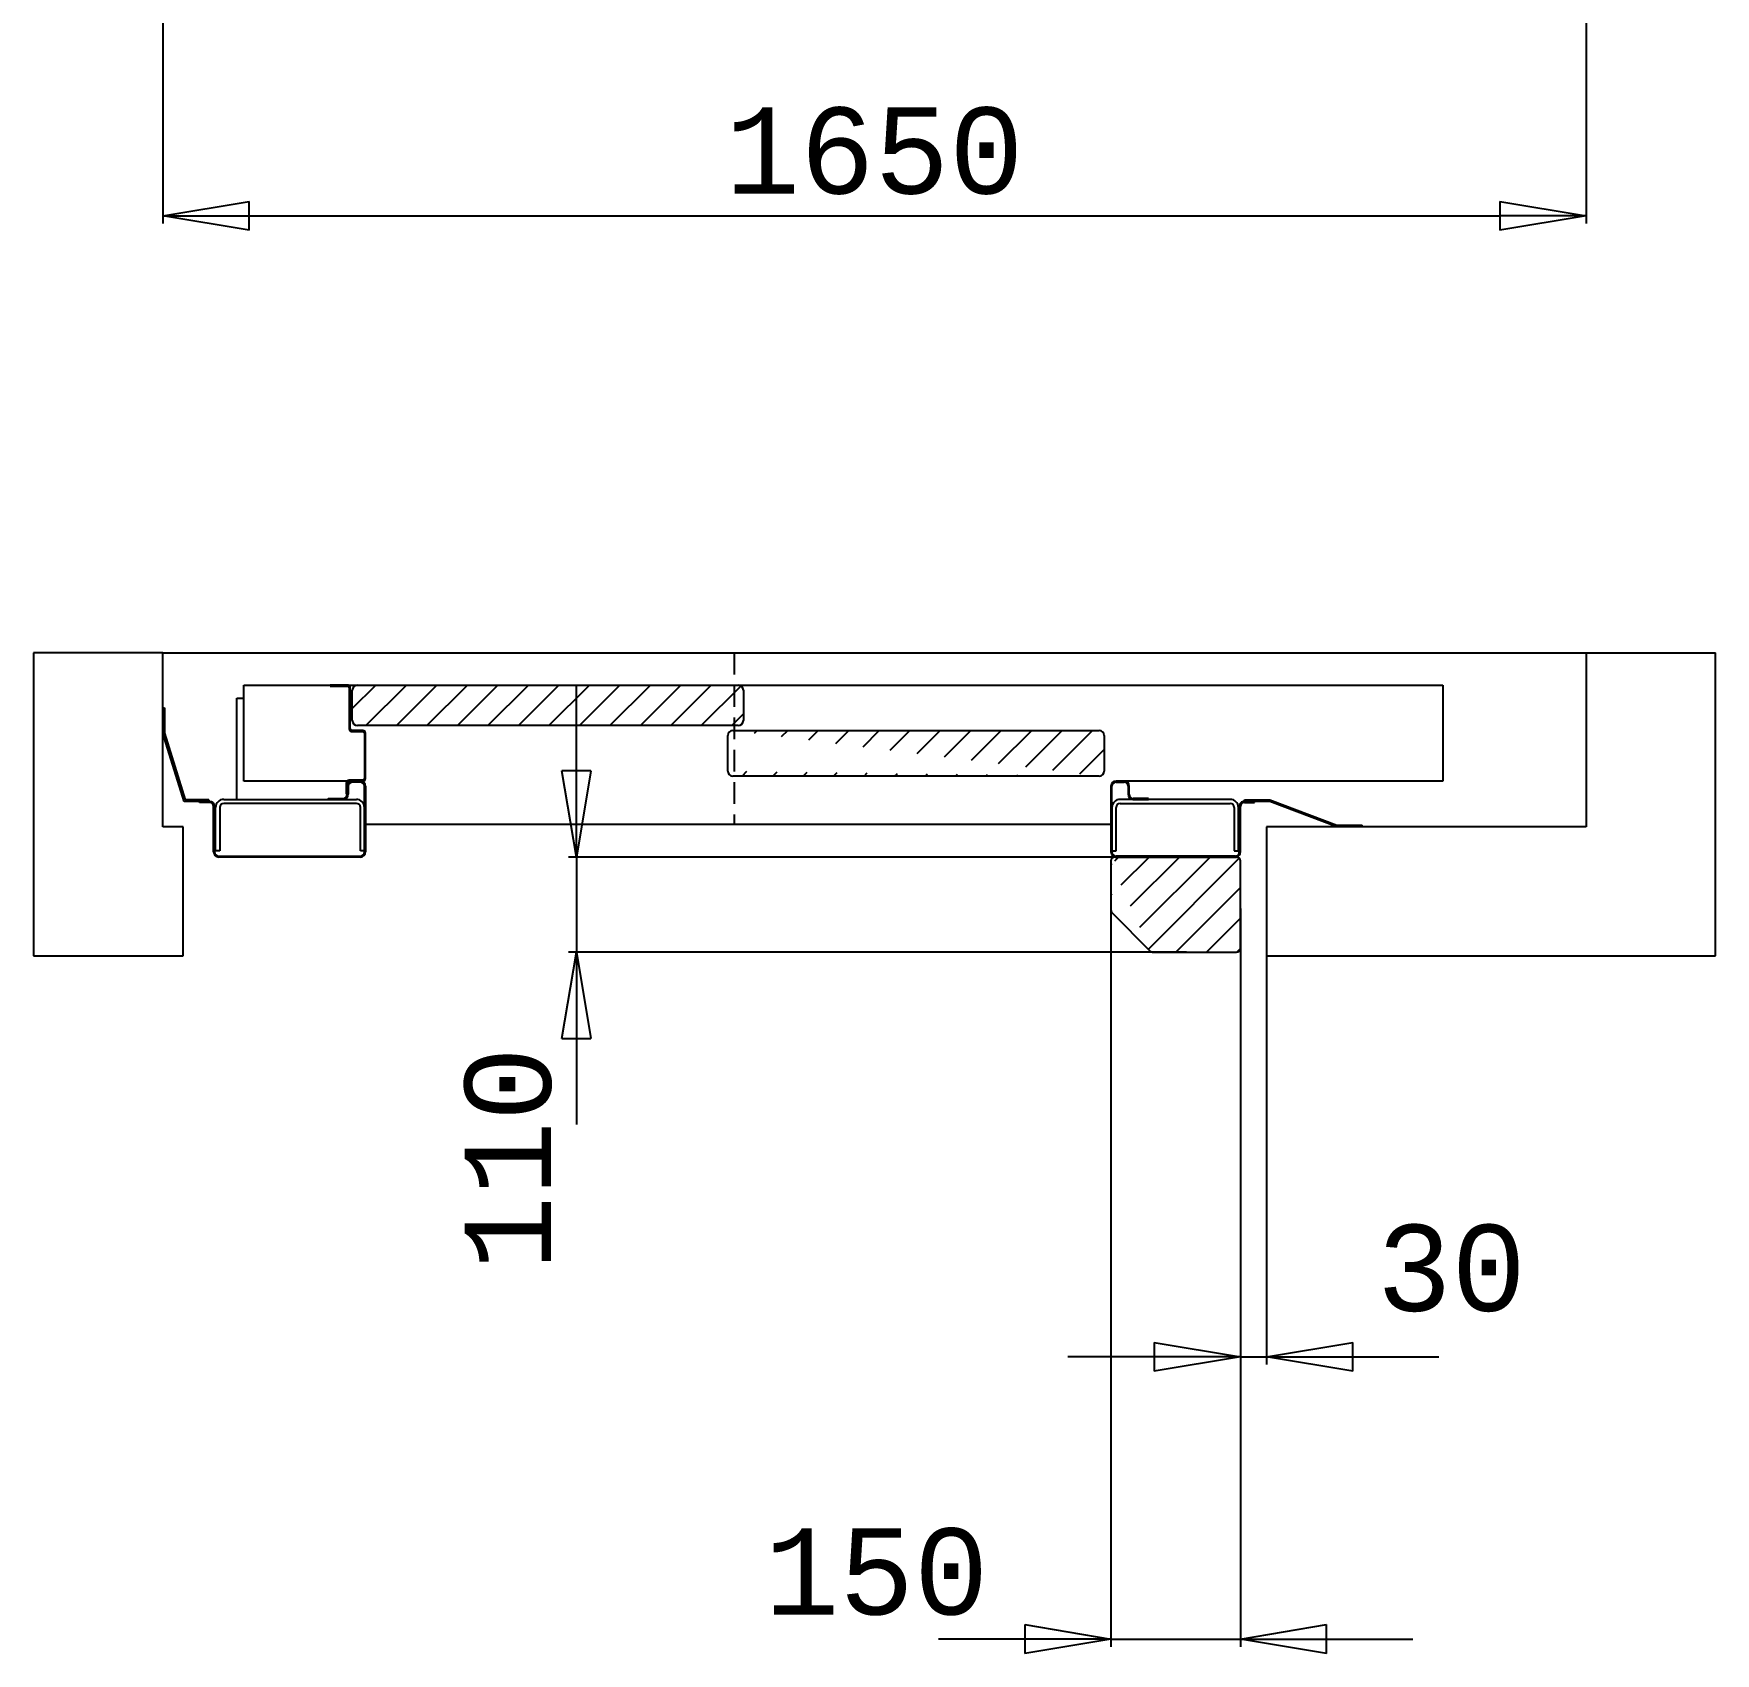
# Model space of a CAD drawing. Extents: x 29716 to 54257, y -8238 to 9896.
# Drawn here: x 34412 to 36362, y 4451 to 6330 of the extents above; entities that cross this region are included whole.
import ezdxf

# ---------------------------------------------------------------- set-up
doc = ezdxf.new("R2010")
doc.units = 0
doc.header["$LTSCALE"] = 50
doc.header["$MEASUREMENT"] = 0
doc.linetypes.add('DASHED', pattern=[0.75, 0.5, -0.25])
doc.layers.get('0').update_dxf_attribs({"linetype": 'CONTINUOUS'})
doc.layers.get('Defpoints').update_dxf_attribs({"linetype": 'CONTINUOUS'})
for name, color, linetype in [('CONT_35', 250, 'CONTINUOUS'), ('CONT_70', 5, 'CONTINUOUS'), ('DASH_35', 30, 'DASHED'), ('DIM', 7, 'CONTINUOUS'), ('HATCH_35', 6, 'CONTINUOUS')]:
    doc.layers.add(name, color=color, linetype=linetype)
doc.styles.get("Standard").update_dxf_attribs({"font": 'monotxt'})
doc.dimstyles.get("Standard").update_dxf_attribs({"dimscale": 50, "dimtxt": 2, "dimasz": 2, "dimexe": 0.18, "dimexo": 0, "dimgap": 0.5, "dimtad": 1, "dimdec": 0, "dimrnd": 1, "dimzin": 0, "dimdsep": 46, "dimtxsty": 'Standard', "dimblk": 'CLOSED', "dimcen": 0.09, "dimadec": 0, "dimazin": 0, "dimtfac": 1, "dimtdec": 0, "dimtmove": 2, "dimatfit": 0, "dimldrblk": 'CLOSED', "dimfxl": 1, "dimtolj": 1, "dimtzin": 0, "dimarcsym": 0})
pattern_1 = [(45, (24580.45106992084, -58464.55959092291), (-17.67766952966369, 17.67766952966369), [])]

# ---------------------------------------------------------------- blocks, each defined once
blk = doc.blocks.new('_Closed')
at = {"color": 0, "linetype": 'Continuous', "lineweight": -2}
for p, q in [((-1, 0.1666666666666667), (0, 0)), ((-1, 0.1666666666666667), (-1, -0.1666666666666667)), ((0, 0), (-1, -0.1666666666666667)), ((0, 0), (-1, 0))]:
    blk.add_line(p, q, dxfattribs=at)
blk = doc.blocks.new('*D20')
at = {"layer": 'Defpoints', "color": 0, "transparency": 16777216}
for p in [(35702.05065106826, 5374.884441018853), (35041.02581083387, 5264.508674818869), (35748.63709267317, 5264.508674818869)]:
    blk.add_point(p, dxfattribs=at)
at = {"layer": 'DIM', "color": 0, "lineweight": -2, "transparency": 16777216}
for p, q in [((35041.02581083387, 5474.884441018853), (35041.02581083387, 5574.884441018853)), ((35702.05065106826, 5374.884441018853), (35032.02581083387, 5374.884441018853)), ((35041.02581083387, 5374.884441018853), (35041.02581083387, 5264.508674818869)), ((35748.63709267317, 5264.508674818869), (35032.02581083387, 5264.508674818869)), ((35041.02581083387, 5164.508674818869), (35041.02581083387, 5064.508674818869))]:
    blk.add_line(p, q, dxfattribs=at)
at = {"layer": 'DIM', "color": 0, "lineweight": -2, "transparency": 16777216, "xscale": 100, "yscale": 100, "zscale": 100}
for p, rotation in [((35041.02581083387, 5374.884441018853), 270), ((35041.02581083387, 5264.508674818869), 90)]:
    blk.add_blockref('_Closed', p, dxfattribs=dict(at, rotation=rotation))
at = {"layer": 'DIM', "color": 0, "transparency": 16777216, "insert": (34962.22199340809, 5024.99714959086), "char_height": 100, "attachment_point": 5, "rotation": 90}
blk.add_mtext('\\A1;110', dxfattribs=at)
blk = doc.blocks.new('*D33')
at = {"layer": 'Defpoints', "color": 0, "transparency": 16777216}
for p in [(35660.91044500705, 5331.666683902708), (35810.97409430757, 5315.109367626216), (35810.97409430757, 4467.809793570391)]:
    blk.add_point(p, dxfattribs=at)
at = {"layer": 'DIM', "color": 0, "lineweight": -2, "transparency": 16777216}
for p, q in [((35660.91044500705, 5331.666683902708), (35660.91044500705, 4458.809793570391)), ((35810.97409430757, 5315.109367626216), (35810.97409430757, 4458.809793570391)), ((35560.91044500705, 4467.809793570391), (35460.91044500705, 4467.809793570391)), ((35660.91044500705, 4467.809793570391), (35810.97409430757, 4467.809793570391)), ((35910.97409430757, 4467.809793570391), (36010.97409430757, 4467.809793570391))]:
    blk.add_line(p, q, dxfattribs=at)
at = {"layer": 'DIM', "color": 0, "lineweight": -2, "transparency": 16777216, "xscale": 100, "yscale": 100, "zscale": 100}
blk.add_blockref('_Closed', (35660.91044500705, 4467.809793570391), dxfattribs=at)
at = {"layer": 'DIM', "color": 0, "lineweight": -2, "transparency": 16777216, "xscale": 100, "yscale": 100, "zscale": 100, "rotation": 180}
blk.add_blockref('_Closed', (35810.97409430757, 4467.809793570391), dxfattribs=at)
at = {"layer": 'DIM', "color": 0, "transparency": 16777216, "insert": (35389.14289618217, 4545.444919797933), "char_height": 100, "attachment_point": 5}
blk.add_mtext('\\A1;150', dxfattribs=at)
blk = doc.blocks.new('*D22')
at = {"layer": 'Defpoints', "color": 0, "transparency": 16777216}
for p in [(36211.71701681132, 7494.831911137348), (34561.71701681132, 7356.231911137488), (36211.71701681132, 6118.671911137549)]:
    blk.add_point(p, dxfattribs=at)
at = {"layer": 'DIM', "color": 0, "lineweight": -2, "transparency": 16777216}
for p, q in [((36211.71701681132, 7494.831911137348), (36211.71701681132, 6109.671911137549)), ((34561.71701681132, 7356.231911137488), (34561.71701681132, 6109.671911137549)), ((34661.71701681132, 6118.671911137549), (36111.71701681132, 6118.671911137549))]:
    blk.add_line(p, q, dxfattribs=at)
at = {"layer": 'DIM', "color": 0, "lineweight": -2, "transparency": 16777216, "xscale": 100, "yscale": 100, "zscale": 100, "rotation": 180}
blk.add_blockref('_Closed', (34561.71701681132, 6118.671911137549), dxfattribs=at)
at = {"layer": 'DIM', "color": 0, "lineweight": -2, "transparency": 16777216, "xscale": 100, "yscale": 100, "zscale": 100}
blk.add_blockref('_Closed', (36211.71701681132, 6118.671911137549), dxfattribs=at)
at = {"layer": 'DIM', "color": 0, "transparency": 16777216, "insert": (35386.71701681132, 6193.671911137549), "char_height": 100, "attachment_point": 5}
blk.add_mtext('\\A1;1650', dxfattribs=at)
blk = doc.blocks.new('*D28')
at = {"layer": 'Defpoints', "color": 0, "transparency": 16777216}
for p in [(35810.97409430757, 5284.990746019109), (35841.18682417603, 5293.703831231228), (35841.18682417603, 4795.091181766597)]:
    blk.add_point(p, dxfattribs=at)
at = {"layer": 'DIM', "color": 0, "lineweight": -2, "transparency": 16777216}
for p, q in [((35810.97409430757, 5284.990746019109), (35810.97409430757, 4786.091181766597)), ((35841.18682417603, 5293.703831231228), (35841.18682417603, 4786.091181766597)), ((35710.97409430757, 4795.091181766597), (35610.97409430757, 4795.091181766597)), ((35810.97409430757, 4795.091181766597), (35841.18682417603, 4795.091181766597)), ((35941.18682417603, 4795.091181766597), (36041.18682417603, 4795.091181766597))]:
    blk.add_line(p, q, dxfattribs=at)
at = {"layer": 'DIM', "color": 0, "lineweight": -2, "transparency": 16777216, "xscale": 100, "yscale": 100, "zscale": 100}
blk.add_blockref('_Closed', (35810.97409430757, 4795.091181766597), dxfattribs=at)
at = {"layer": 'DIM', "color": 0, "lineweight": -2, "transparency": 16777216, "xscale": 100, "yscale": 100, "zscale": 100, "rotation": 180}
blk.add_blockref('_Closed', (35841.18682417603, 4795.091181766597), dxfattribs=at)
at = {"layer": 'DIM', "color": 0, "transparency": 16777216, "insert": (36055.73867610781, 4897.616089251939), "char_height": 100, "attachment_point": 5}
blk.add_mtext('\\A1;30', dxfattribs=at)

msp = doc.modelspace()

# ---------------------------------------------------------------- hatches: boundary and pattern name
at = {"layer": 'HATCH_35'}
h = msp.add_hatch(dxfattribs=at)
h.set_pattern_fill('ANSI31', color=256, scale=200, style=0)
h.set_pattern_definition(pattern_1)
h.paths.add_polyline_path([(35224.09526330968, 5527.47293707796), (35224.0952633097, 5574.423243558317), (34787.07848790709, 5574.423243558317, 0.4142152452780739), (34781.20969959717, 5568.554421527456, -1.436441324866952e-06), (34781.20969959709, 5568.554455248136), (34781.20969959709, 5533.341725388141, 0.414213562381356), (34787.0784879071, 5527.47293707796)])
h.paths.add_polyline_path([(35224.09526330968, 5527.47293707796), (35228.79029395305, 5527.47293707796, 0.4142152452780739), (35234.65908226297, 5533.341759108821, -1.436441324866952e-06), (35234.65908226305, 5533.341725388141), (35234.65908226305, 5568.554455248136, 0.4142135623803574), (35228.79029395301, 5574.423243558317), (35224.0952633097, 5574.423243558317)])
h = msp.add_hatch(dxfattribs=at)
h.set_pattern_fill('ANSI31', color=256, scale=200, style=0)
h.set_pattern_definition(pattern_1)
edge = h.paths.add_edge_path()
edge.add_line((35653.10368876714, 5515.735360457961), (35653.10368876714, 5474.653842287785))
edge.add_arc((35647.23490045714, 5474.653842287785), 5.868788310016903, 270, 360)
edge.add_line((35216.46583850194, 5474.653842288149), (35216.46583850194, 5515.735360457961))
edge.add_arc((35222.33462681193, 5474.653842288149), 5.868788310016903, 180, 270)
edge.add_line((35647.23490045714, 5468.785053977967), (35222.33462681193, 5468.785053977967))
edge.add_line((35222.33462681193, 5521.604148768142), (35647.23490045714, 5521.604148768142))
edge.add_arc((35647.23490045714, 5515.735360457961), 5.868788310016903, 0, 90)
h = msp.add_hatch(dxfattribs=at)
h.set_pattern_fill('ANSI31', color=256, scale=200, style=0)
h.set_pattern_definition(pattern_1)
edge = h.paths.add_edge_path()
edge.add_arc((35665.60547565508, 5370.18941037129), 4.695030648013256, 90, 180)
edge.add_line((35666.77923331712, 5374.88444102089), (35806.27906365968, 5374.884441016889))
edge.add_arc((35806.27906365949, 5370.189410368744), 4.695030648013256, 0, 90)
edge.add_line((35810.97409430755, 5269.203705466868), (35810.97409430755, 5370.189410368744))
edge.add_arc((35806.27906365949, 5269.203705466868), 4.695030648013256, 270, 360)
edge.add_line((35709.80549685731, 5264.508674818723), (35806.27906365949, 5264.508674818723))
edge.add_arc((35709.80549685731, 5269.203705466868), 4.695030648014693, 225.0000000000367, 270)
edge.add_arc((35665.60547565508, 5313.403726669282), 4.695030648013256, 180, 225.0000000000367)
edge.add_line((35662.285587646, 5310.083838659927), (35706.48560884823, 5265.883817457877))
edge.add_line((35660.91044500703, 5370.18941037129), (35660.91044500703, 5313.403726669282))
h.paths.add_polyline_path([(35230.80956284883, 4470.444919797933), (35547.47622951549, 4470.444919797933), (35547.47622951549, 4620.444919797933), (35230.80956284883, 4620.444919797933)], flags=9)

# ---------------------------------------------------------------- linework, layer by layer
at = {"layer": 'CONT_35'}
for p, q in [((34561.71701681132, 5611.584411137278), (36211.71701681129, 5611.584411137278)), ((34647.4013261306, 5441.788627752226), (34647.4013261306, 5559.164393952574)), ((34647.4013261306, 5559.164393952574), (34655.61762976366, 5559.164393952574)), ((34655.61762976366, 5574.423243558317), (36045.72562670825, 5574.423243558317)), ((34655.61762976366, 5462.916265667786), (34655.61762976366, 5574.423243558317)), ((34775.81041435096, 5574.423243558317), (34755.38703102901, 5574.423243558317)), ((34755.38703102901, 5574.423243558317), (34755.38703102901, 5573.249485896645)), ((34755.38703102901, 5573.249485896645), (34775.81041435096, 5573.249485896281)), ((34777.68842661016, 5571.371473637168), (34777.68842661016, 5523.482161027255)), ((34778.8621842721, 5523.482161027255), (34778.8621842721, 5571.371473637168)), ((34781.20969959709, 5533.341725388141), (34781.20969959709, 5568.554455248136)), ((34787.07848790709, 5574.423243558317), (35228.79029395305, 5574.423243558317)), ((35234.65908226305, 5568.554455248136), (35234.65908226305, 5533.341725388141)), ((36045.72562670825, 5574.423243558317), (36045.72562670825, 5462.916265667786)), ((34561.71701681132, 5518.758627971306), (34561.71701681132, 5548.10034944237)), ((34561.71701681132, 5548.10034944237), (34563.47765330428, 5548.10034944237)), ((34563.47765330428, 5548.10034944237), (34563.47765330428, 5518.637543923955)), ((34586.15606304774, 5439.441112427789), (34561.71701681132, 5518.758627971306)), ((34563.47765330428, 5518.637543923955), (34587.33691013385, 5441.201748920844)), ((34793.41677928095, 5521.604148768142), (34780.7401965313, 5521.604148768142)), ((34780.7401965313, 5520.430391106106), (34793.41677928095, 5520.430391106106)), ((35228.79029395305, 5527.47293707796), (34787.07848790709, 5527.47293707796)), ((34795.29479154015, 5518.552378846994), (34795.29479154015, 5465.968035589299)), ((34796.46854920219, 5465.968035589299), (34796.46854920219, 5518.552378846994)), ((35222.33462681193, 5521.604148768142), (35647.23490045714, 5521.604148768142)), ((35216.46583850194, 5474.653842288149), (35216.46583850194, 5515.735360457961)), ((35653.10368876714, 5515.735360457961), (35653.10368876714, 5474.653842287785)), ((34775.06382468699, 5462.916265667786), (34655.61762976366, 5462.916265667786)), ((34774.1671536225, 5460.568750343714), (34774.16715362396, 5447.657416061679)), ((34775.34091128499, 5447.657416061679), (34775.34091128445, 5460.568750343714)), ((34793.41677928095, 5464.090023329823), (34777.68842660834, 5464.090023329823)), ((34777.68842660843, 5462.916265667786), (34793.41677928095, 5462.916265667786)), ((34777.68842660834, 5462.916265667786), (34793.41677928095, 5462.916265667786)), ((34781.20969959481, 5462.916265667786), (34790.59976089055, 5462.916265667786)), ((34790.59976089055, 5461.74250800575), (34781.20969959481, 5461.74250800575)), ((35647.23490045714, 5468.785053977967), (35222.33462681193, 5468.785053977967)), ((36045.72562670825, 5462.916265667786), (35666.77923331712, 5462.916265667786)), ((35676.1692946125, 5462.916265671424), (35666.77923331712, 5462.916265671424)), ((35666.77923331712, 5461.742508009388), (35676.16929461286, 5461.742508009388)), ((34614.98213950935, 5441.201748920844), (34587.33691013385, 5441.201748920844)), ((34614.98213950935, 5441.201748920844), (34614.98213950935, 5439.441112427789)), ((34632.14247652312, 5441.788627752226), (34785.9047302425, 5441.788627752226)), ((34753.03951570812, 5442.962385414262), (34770.64588063794, 5442.962385414262)), ((34753.03951570512, 5441.788627752589), (34753.03951570812, 5442.962385414262)), ((34770.64588063794, 5441.788627752226), (34753.03951570976, 5441.788627752226)), ((34770.64588063494, 5441.788627752589), (34753.03951570512, 5441.788627752589)), ((34774.16715362396, 5447.657416061679), (34775.34091128499, 5447.657416061679)), ((34775.34091128563, 5447.657416062771), (34775.34091128509, 5457.047477357605)), ((34776.51466894703, 5457.047477357605), (34776.51466894757, 5447.657416062771)), ((34795.29479153852, 5380.753229327797), (34795.29479153852, 5457.047477357969)), ((34796.46854920055, 5457.047477357969), (34796.46854920055, 5380.753229327797)), ((35660.91044500712, 5457.047477361243), (35660.91044500712, 5380.753229331071)), ((35662.08420266907, 5380.753229331071), (35662.08420266907, 5457.047477361243)), ((35799.23651768473, 5441.788627755136), (35671.47426396453, 5441.788627756227)), ((35680.86432526055, 5457.047477361243), (35680.86432526001, 5447.657416066409)), ((35682.03808292195, 5447.657416066045), (35682.0380829225, 5457.047477360879)), ((35704.33947849946, 5442.9623854179), (35686.73311356973, 5442.9623854179)), ((35686.73311357001, 5441.788627755864), (35704.33947849782, 5441.788627755864)), ((35704.33947849782, 5441.788627755864), (35704.33947849946, 5442.9623854179)), ((35815.66912495542, 5441.201748921208), (35845.01306650551, 5441.201748921208)), ((35815.66912495542, 5439.441112428517), (35815.66912495542, 5441.201748921208)), ((35845.01306650551, 5441.201748921208), (35922.6498383811, 5411.857807371393)), ((34614.98213950935, 5439.441112427789), (34586.15606304774, 5439.441112427789)), ((34603.97229263216, 5439.441112427789), (34615.70986925225, 5439.441112427789)), ((34603.97229263216, 5438.267354765753), (34603.97229263216, 5439.441112427789)), ((34615.70986925225, 5438.267354765753), (34603.97229263216, 5438.267354765753)), ((34620.40489990012, 5380.753229327797), (34620.40489990021, 5433.572324117972)), ((34621.57865756234, 5433.572324117972), (34621.57865756362, 5380.753229327433)), ((34622.75241522911, 5381.926986990197), (34622.75241522738, 5432.398566455936)), ((34627.44744587507, 5432.398566455936), (34627.44744587716, 5381.926986990197)), ((34785.90473024332, 5437.093597104445), (34632.14247652294, 5437.093597104081)), ((34790.59976089137, 5381.926986990197), (34790.59976089137, 5432.398566456664)), ((34795.29479153825, 5432.398566456664), (34795.29479153852, 5381.926986990197)), ((35662.08420266806, 5432.398566459938), (35662.08420266597, 5381.926986993835)), ((35666.77923331402, 5381.926986993835), (35666.77923331621, 5432.398566460301)), ((35671.47426396426, 5437.093597108083), (35799.23651768491, 5437.093597107719)), ((35803.93154833269, 5432.398566459574), (35803.93154833042, 5381.926986993471)), ((35808.62657897911, 5381.926986993471), (35808.62657898011, 5432.398566459574)), ((35809.80033664542, 5433.572324116881), (35809.80033664552, 5380.75322932707)), ((35810.97409430755, 5380.75322932707), (35810.97409430737, 5433.572324118336)), ((35845.01306650551, 5439.441112428517), (35815.66912495542, 5439.441112428517)), ((35827.40670157542, 5439.441112424151), (35815.66912495688, 5439.441112427062)), ((35815.66912495542, 5438.267354766481), (35827.40670157542, 5438.267354766481)), ((35827.40670157542, 5438.267354766481), (35827.40670157542, 5439.441112424151)), ((35922.6498383811, 5410.097170878339), (35845.01306650551, 5439.441112428517)), ((34796.46854920055, 5413.031565032702), (35660.91044500712, 5413.031565032702)), ((35922.6498383811, 5411.857807371393), (35951.99155985198, 5411.857807371393)), ((35951.99155985198, 5410.097170878339), (35922.6498383811, 5410.097170878339)), ((35951.99155985198, 5410.097170878339), (35951.99155985198, 5411.857807371393)), ((34627.44744587716, 5381.926986990197), (34622.75241522911, 5381.926986990197)), ((34626.27368821167, 5376.058198679652), (34790.59976089047, 5376.058198679652)), ((34790.59976089047, 5374.884441017616), (34626.27368821012, 5374.884441017616)), ((34795.29479153852, 5381.926986990197), (34790.59976089137, 5381.926986990197)), ((35660.91044500703, 5370.18941037129), (35660.91044500703, 5313.403726669282)), ((35662.08420266597, 5381.926986993835), (35666.77923331402, 5381.926986993835)), ((35665.60547565508, 5374.884441019071), (35806.27906365959, 5374.884441016889)), ((35805.10530599737, 5376.058198678925), (35666.77923331703, 5376.058198682927)), ((35666.77923331712, 5374.88444102089), (35806.27906365968, 5374.884441016889)), ((35803.93154833042, 5381.926986993471), (35808.62657897911, 5381.926986993471)), ((35810.97409430755, 5269.203705466868), (35810.97409430755, 5370.189410368744)), ((35662.285587646, 5310.083838659927), (35706.48560884823, 5265.883817457877)), ((35709.80549685731, 5264.508674818723), (35806.27906365949, 5264.508674818723))]:
    msp.add_line(p, q, dxfattribs=at)
for centre, radius, start, end in [((34775.81041435086, 5571.371473637168), 3.05176992123804, 0, 89.99999999958312), ((34775.81041435096, 5571.371473637168), 1.87801225920637, 0, 89.99999999958312), ((34787.07848790709, 5568.554455248136), 5.868788310016903, 90, 180), ((35228.79029395305, 5568.554455248136), 5.868788310035586, 0, 90), ((34780.7401965313, 5523.482161027255), 3.051769921208683, 180, 270), ((34780.7401965313, 5523.482161027255), 1.878012259205036, 180, 270), ((34787.07848790709, 5533.341725388141), 5.868788310016903, 180, 270), ((34793.41677928095, 5518.552378846994), 3.051769921210017, 0, 90), ((34793.41677928095, 5518.552378846994), 1.878012259205036, 0, 90), ((35222.33462681193, 5515.735360457961), 5.868788310015568, 90, 180), ((35228.79029395305, 5533.341725388141), 5.868788310016903, 270, 0), ((35647.23490045714, 5515.735360457961), 5.868788310016903, 0, 90), ((34777.68842660834, 5460.568750344078), 3.521272985860043, 138.1896851084081, 180), ((34777.68842660834, 5460.568750344078), 3.521272986010275, 90, 138.1896851084081), ((34777.68842660843, 5460.568750344078), 2.347515324006628, 90, 180), ((34781.20969959481, 5457.047477357969), 5.868788310017569, 90, 180), ((34781.20969959481, 5457.047477357969), 4.695030648013256, 90, 180), ((34790.59976089055, 5457.047477357969), 5.868788310017569, 0, 90), ((34790.59976089055, 5457.047477357969), 4.69503064801459, 0, 90), ((34793.41677928095, 5465.968035589299), 1.878012259205702, 270, 0), ((34793.41677928095, 5465.968035589299), 3.051769921208683, 270, 0), ((35222.33462681193, 5474.653842288149), 5.868788310016903, 180, 270), ((35647.23490045714, 5474.653842287785), 5.868788310016903, 270, 0), ((35666.77923331712, 5457.047477361243), 5.868788310016903, 90, 180), ((35666.77923331712, 5457.047477361243), 4.69503064801459, 90, 180), ((35676.1692946125, 5457.047477361243), 5.868788310016903, 0, 90), ((35676.16929461286, 5457.047477361607), 4.695030647739704, 0, 90), ((34632.14247652312, 5432.3985664563), 9.390061296006495, 90, 180), ((34770.64588063794, 5447.657416062407), 5.868788310057604, 270.0000000004169, 0), ((34770.64588063794, 5447.657416062407), 4.695030648013256, 270, 0), ((34785.9047302425, 5432.398566456664), 9.39006129574095, 0, 90), ((35671.47426396445, 5432.398566459574), 9.39006129641149, 89.99999999958312, 180), ((35686.7331135701, 5447.657416066045), 5.868788310055603, 180, 269.9999999995831), ((35686.73311356973, 5447.657416065681), 4.695030647741037, 180, 270), ((35799.23651768464, 5432.398566459574), 9.390061295482074, 0, 89.99999999958312), ((34615.70986925225, 5433.572324117972), 5.86878831015368, 0, 90), ((34615.70986925225, 5433.572324117972), 4.695030648003248, 0, 90), ((34632.14247652294, 5432.3985664563), 4.69503064801459, 90, 180), ((34785.90473024341, 5432.398566456664), 4.695030648012589, 0, 90), ((35671.47426396426, 5432.398566459938), 4.695030648002581, 90, 180), ((35799.23651768491, 5432.398566459938), 4.695030647805756, 0, 90), ((35815.66912495542, 5433.572324116881), 5.868788310003559, 89.99999998582602, 180), ((35815.66912495542, 5433.572324118336), 4.69503064801459, 90, 180), ((34626.27368821012, 5380.753229327797), 5.868788310003559, 180, 270), ((34626.27368821167, 5380.753229327797), 4.69503064812201, 180, 270), ((34790.59976089047, 5380.753229327797), 4.695030648013923, 270, 0), ((34790.59976089047, 5380.753229327797), 5.868788310017569, 270, 0), ((35666.77923331721, 5380.753229331071), 5.86878831016102, 180, 269.9999999983324), ((35665.60547565508, 5370.18941037129), 4.695030648013256, 90, 180), ((35666.77923331712, 5380.753229331071), 4.69503064801459, 180, 269.9999999983324), ((35805.10530599755, 5380.753229326706), 5.868788310003559, 269.9999999983324, 0), ((35805.10530599755, 5380.75322932707), 4.695030648015925, 269.9999999983324, 0), ((35806.27906365949, 5370.189410368744), 4.695030648013256, 0, 90), ((35665.60547565508, 5313.403726669282), 4.695030648013256, 180, 225.0000000000367), ((35709.80549685731, 5269.203705466868), 4.695030648014693, 225.0000000000367, 270), ((35806.27906365949, 5269.203705466868), 4.695030648013256, 270, 0)]:
    msp.add_arc(centre, radius, start, end, dxfattribs=at)
at = {"layer": 'CONT_70'}
for p, q in [((34411.71701681129, 5611.584411137278), (34411.71701681129, 5260.345638477279)), ((34561.71701681132, 5611.584411137278), (34411.71701681129, 5611.584411137278)), ((34561.71701681132, 5410.097170877975), (34561.71701681132, 5611.584411137278)), ((36211.71701681129, 5611.584411137278), (36361.71701681129, 5611.584411137278)), ((36211.71701681129, 5611.584411137278), (36211.71701681129, 5410.097170877975)), ((36361.71701681129, 5260.345638477279), (36361.71701681129, 5611.584411137278)), ((34585.19217004731, 5410.097170877975), (34561.71701681132, 5410.097170877975)), ((34585.19217004668, 5260.345638477279), (34585.19217004731, 5410.097170877975)), ((35841.18682417482, 5410.097170877975), (35841.18682417618, 5260.345638477279)), ((36211.71701681129, 5410.097170877975), (35841.18682417482, 5410.097170877975)), ((34411.71701681129, 5260.345638477279), (34585.19217004668, 5260.345638477279)), ((35841.18682417618, 5260.345638477279), (36361.71701681129, 5260.345638477279))]:
    msp.add_line(p, q, dxfattribs=at)
at = {"layer": 'DASH_35'}
msp.add_line((35224.09526330972, 5611.584411137278), (35224.09526330963, 5413.031565032702), dxfattribs=at)

# ---------------------------------------------------------------- dimensions: what is measured, and where the dimension line sits
at = {"layer": 'DIM'}
dim = msp.add_linear_dim(base=(36211.71701681132, 6118.671911137549), p1=(34561.71701681132, 7356.231911137488), p2=(36211.71701681132, 7494.831911137348), dimstyle='Standard', dxfattribs=at)
dim.commit()
dim.dimension.update_dxf_attribs({"geometry": '*D22', "text_midpoint": (35386.71701681132, 6193.671911137549)})
dim = msp.add_linear_dim(base=(35041.02581083387, 5264.508674818869), p1=(35702.05065106826, 5374.884441018853), p2=(35748.63709267317, 5264.508674818869), angle=90, dimstyle='Standard', dxfattribs=at)
dim.commit()
dim.dimension.update_dxf_attribs({"geometry": '*D20', "text_midpoint": (34962.22199340809, 5024.99714959086), "dimtype": 160})
for base, p1, p2, picture, middle in [((35810.97409430757, 4467.809793570391), (35660.91044500705, 5331.666683902708), (35810.97409430757, 5315.109367626216), '*D33', (35389.14289618217, 4545.444919797933)), ((35841.18682417603, 4795.091181766597), (35810.97409430757, 5284.990746019109), (35841.18682417603, 5293.703831231228), '*D28', (36055.73867610781, 4897.616089251939))]:
    dim = msp.add_linear_dim(base=base, p1=p1, p2=p2, dimstyle='Standard', dxfattribs=at)
    dim.commit()
    dim.dimension.update_dxf_attribs({"geometry": picture, "text_midpoint": middle, "dimtype": 160})

doc.saveas('drawing.dxf')
